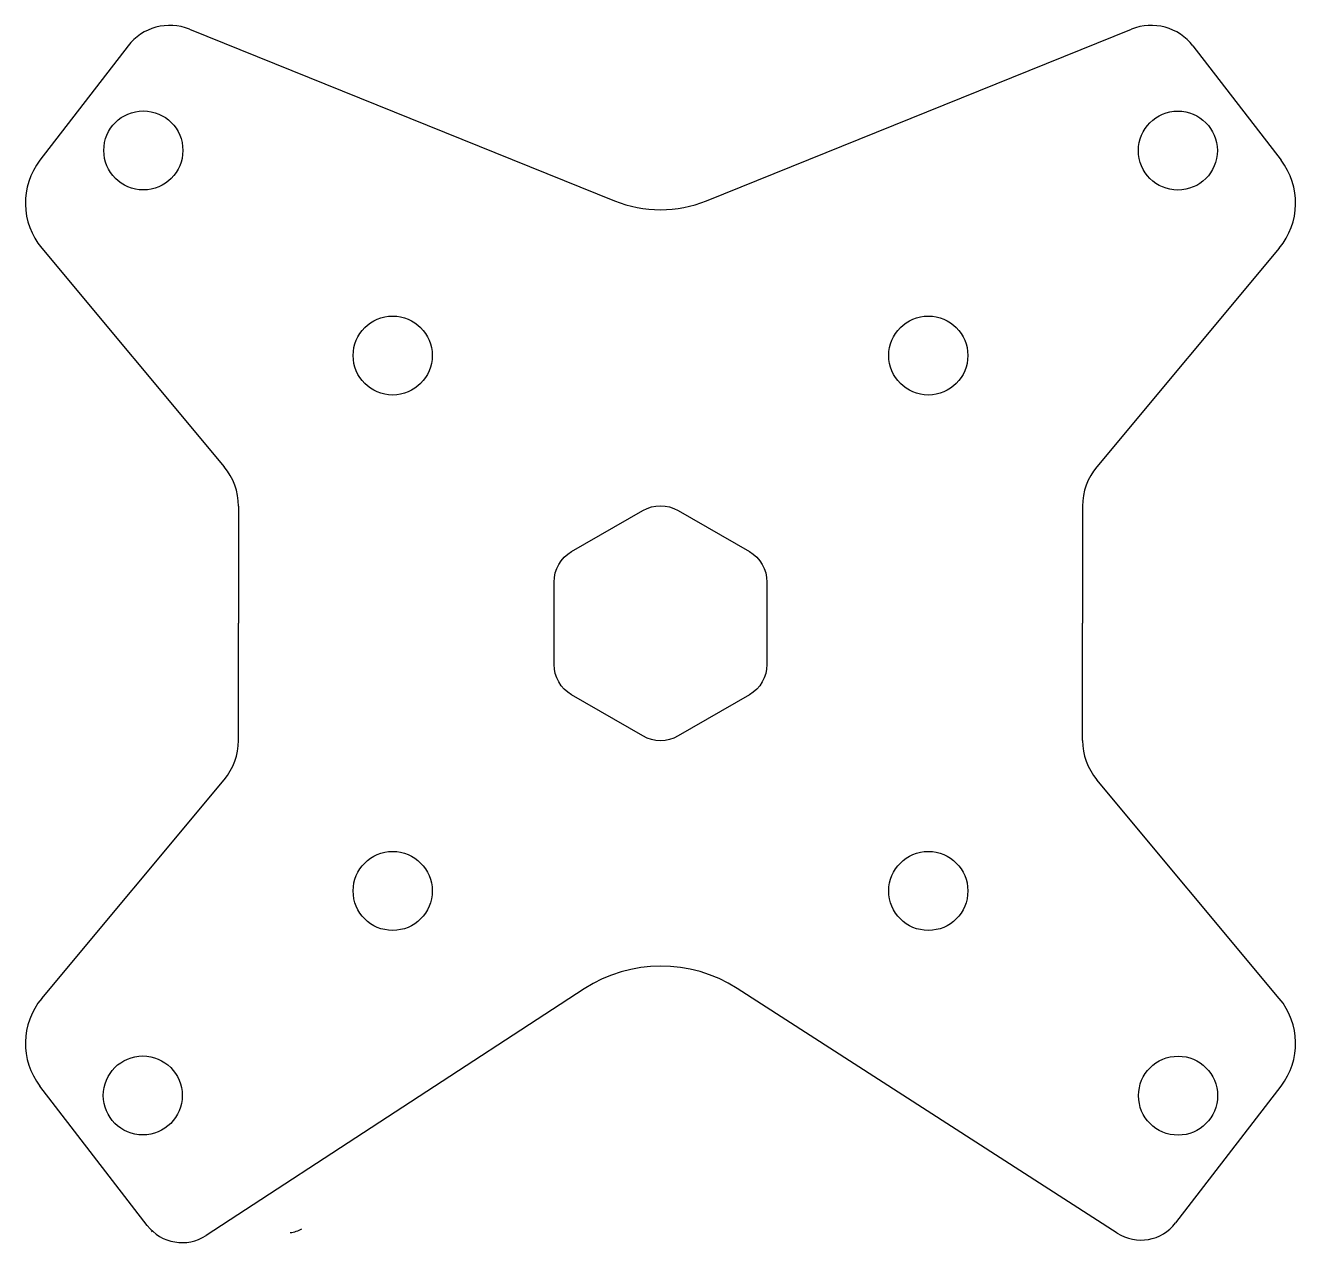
# Model space of a CAD drawing. Header units: millimetres. Extents: x -36.2 to 36.2, y -35.3 to 34.1.
import ezdxf

# ---------------------------------------------------------------- set-up
doc = ezdxf.new("R2010")
doc.units = ezdxf.units.MM
doc.layers.get('0').update_dxf_attribs({"linetype": 'CONTINUOUS'})

msp = doc.modelspace()

# ---------------------------------------------------------------- linework, layer by layer
for p, q in [((-26.819, 33.836), (-2.622, 24.059)), ((2.622, 24.059), (26.819, 33.836)), ((-30.32, 32.885), (-35.334, 26.373)), ((30.32, 32.885), (35.334, 26.373)), ((-35.237, 21.37), (-24.847, 8.913)), ((35.237, 21.37), (24.847, 8.913)), ((-24.035, 6.672), (-24.035, 0)), ((24.035, 6.672), (24.035, 0)), ((-24.035, -6.672), (-24.035, 0)), ((24.035, -6.672), (24.035, 0)), ((-35.237, -21.37), (-24.847, -8.913)), ((35.237, -21.37), (24.847, -8.913)), ((-4.342, -20.831), (-25.878, -34.875)), ((26.002, -34.739), (4.358, -20.806)), ((-29.225, -34.307), (-35.334, -26.373)), ((29.336, -34.162), (35.334, -26.373)), ((-29, -34.598), (-28.946, -34.674))]:
    msp.add_line(p, q)
msp.add_lwpolyline([(5.062, -4.077), (1, -6.423, -0.267949), (-1, -6.423), (-5.062, -4.077, -0.267949), (-6.062, -2.345), (-6.062, 2.345, -0.267949), (-5.062, 4.077), (-1, 6.423, -0.267949), (1, 6.423), (5.062, 4.077, -0.267949), (6.062, 2.345), (6.062, -2.345, -0.267949)], format="xyb", close=True)
for centre in [(-29.451, 26.933), (29.461, 26.922), (-15.25, 15.25), (15.25, 15.25), (-15.25, -15.25), (15.25, -15.25), (-29.482, -26.9), (29.472, -26.911)]:
    msp.add_circle(centre, 2.25)
for centre, radius, start, end in [((-27.943, 31.054), 3, 67.99996, 142.39999), ((27.943, 31.054), 3, 37.60001, 112.00004), ((-32.165, 23.932), 4, 142.39999, 219.8289), ((32.165, 23.932), 4, -39.8289, 37.60001), ((0, 30.55), 7, 247.99996, 292.00004), ((-27.535, 6.672), 3.5, 0, 39.8289), ((27.535, 6.672), 3.5, 140.1711, 180), ((-27.535, -6.672), 3.5, -39.8289, 0), ((27.535, -6.672), 3.5, 180, 219.8289), ((0.028, -27.532), 8, 57.22893, 123.10851), ((-32.165, -23.932), 4, 140.1711, 217.60001), ((32.165, -23.932), 4, -37.60001, 39.8289), ((-27.244, -32.781), 2.5, 217.60001, 303.10851), ((-21.283, -33.026), 1.7, 276.85337, 300.30087), ((27.355, -32.637), 2.5, 237.22893, 322.39999)]:
    msp.add_arc(centre, radius, start, end)

doc.saveas('drawing.dxf')
